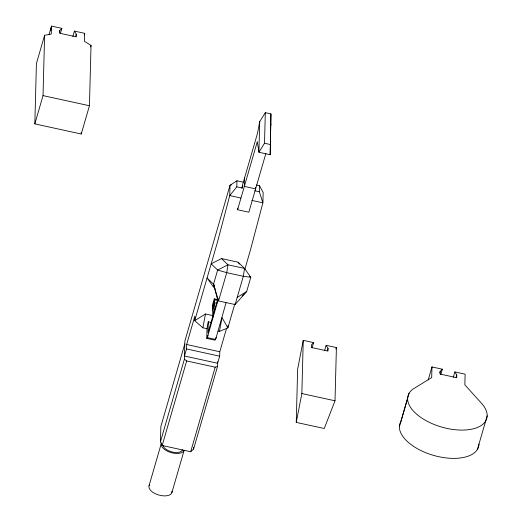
<?xml version="1.0" encoding="UTF-8"?>
<svg xmlns="http://www.w3.org/2000/svg" width="522" height="522" viewBox="0 0 522 522"><rect width="100%" height="100%" fill="white"/><g stroke="black" fill="none" stroke-linecap="round" stroke-linejoin="round"><path stroke-width="0.78" d="M72.845 36.442L74.392 31.092L84.675 33.336L84.466 41.323L91.024 45.427L89.445 105.744L81.249 134.023L34.83 123.89L36.409 63.573L44.605 35.294L51.306 34.08L51.515 26.1L61.877 28.364L60.33 33.715M34.83 123.89L43.026 95.611L44.605 35.294M61.877 28.364L59.736 30.57L59.665 33.232L76.245 36.847L76.316 34.191L74.392 31.092M81.249 134.023L81.295 132.392M217.667 361.642L217.537 366.444L193.61 449.018L190.687 451.732L162.172 445.507L160.456 441.782L160.854 426.526L184.781 343.952M160.456 441.782L184.383 359.208L184.86 341.114L230.006 185.297L236.949 180.801L243.174 182.158M226.652 328.057L219.788 351.75L219.671 356.18L217.622 363.253L184.468 356.017L186.517 348.944L186.628 344.513L194.823 316.234L194.706 320.665L202.862 327.796L207.006 328.703L206.751 338.4L215.038 340.207L216.232 337.297M193.61 449.018L193.655 447.413M211.064 322.4L208.304 321.8L208.017 332.827L217.831 298.943M212.715 318.087L212.715 306.975L214.803 299.765L214.242 298.884L212.304 305.566L212.715 306.975M229.732 195.763L230.006 185.297L231.546 184.821M227.925 325.689L227.866 327.907L219.436 331.418L218.059 331.118M212.565 315.542L205.459 313.996L194.706 320.665L217.328 242.619L229.739 195.587L236.792 186.83L236.949 180.801M244.557 177.976L244.335 186.406L255.61 188.866L255.649 187.333M259.708 121.652L258.912 152.254L270.181 154.714L270.951 113.881L265.313 112.654L259.708 121.652L257.548 133.156L242.508 185.049L242.43 188.064L236.792 186.83M244.779 269.548L250.482 249.855L262.892 202.823L259.343 191.757L259.499 185.721L256.387 185.042M265.913 153.318L248.85 212.193L237.575 209.733L257.326 141.586L258.912 152.254L264.51 143.25L265.313 112.654M270.181 154.714L270.951 113.881M324.573 350.686L326.126 345.336L336.403 347.574L335.013 400.798L324.247 428.51L296.248 422.402L297.644 369.184L303.249 340.337L313.611 342.602L312.058 347.952M296.248 422.402L301.853 393.555L303.249 340.337M326.126 345.336L328.044 348.428L327.979 351.091L311.399 347.469L311.471 344.807L313.611 342.602M428.203 379.938L431.968 366.946L442.33 369.204L440.19 371.416L440.118 374.078L456.698 377.693L456.763 375.031L454.845 371.938L453.292 377.289M213.544 314.883L214.803 299.765L217.818 300.418M249.712 276.262L250.788 277.299L243.317 276.275L226.737 272.66L217.635 270.063L211.182 263.825L221.517 258.566L238.097 262.188L244.55 268.419L250.788 277.299L246.691 291.439L235.122 304.554L218.542 300.94L217.726 300.15L217.974 298.577M202.862 327.796L205.459 313.996M207.006 328.703L208.304 321.8M219.436 331.418L222.033 317.611L227.866 327.907L234.841 303.837M270.696 125.645L270.983 124.112M50.608 30.778L51.515 26.1L49.081 34.504M431.661 368.506L431.968 366.946L431.687 377.589L413.209 388.929A40.99 20.782 16.2 0 0 446.806 428.379A40.99 20.782 16.2 0 0 482.119 403.982L464.848 384.825L465.122 374.183L454.845 371.938M237.575 209.733L237.895 208.141M241.875 188.233L242.352 185.845M217.987 300.183L207.332 337.61L206.751 338.4M226.052 302.773L215.619 339.417L207.332 337.61L207.945 335.489M59.293 32.096L59.736 30.57M75.651 36.481L76.316 34.191M84.231 34.863L84.675 33.336M90.58 46.954L91.024 45.427M149.051 485.747L161.344 443.328M162.172 445.507L186.674 360.956L184.383 359.208M217.726 300.15L213.537 284.203L217.635 270.063L227.97 264.804L244.55 268.419L243.317 276.275L235.122 304.554M212.637 310.075L214.725 302.864L216.982 303.36M171.862 492.677L184.155 450.258A11.921 6.049 16.2 0 1 170.42 452.404A11.921 6.049 16.2 0 1 161.487 442.976M190.687 451.732L215.188 367.181L217.537 366.444M327.379 350.719L328.044 348.428M409.091 393.197L400.903 421.469A40.99 20.782 16.2 0 0 433.423 455.347A40.99 20.782 16.2 0 0 478.974 444.065M399.395 426.683L407.591 398.403M439.746 372.943L440.19 371.416M440.777 374.555L442.33 369.204M456.097 377.328L456.763 375.031M477.467 449.279L487.17 415.793M335.822 349.074L336.403 347.574M242.188 295.922L246.691 291.439L237.171 297.488M264.51 143.25L270.148 144.483M43.026 95.611L89.445 105.744M254.729 190.745L259.343 191.757M229.739 195.587L240.792 198.001M251.845 200.415L262.892 202.823L263.166 192.54L259.499 185.721M214.242 298.884L218.007 299.706M186.628 344.513L219.788 351.75M186.517 348.944L219.671 356.18M186.674 360.956L215.188 367.181M301.853 393.555L335.013 400.798M221.517 258.566L227.97 264.804L226.737 272.66L218.542 300.94L213.537 284.203L207.084 277.965L213.322 286.846L215.012 288.477M238.097 262.188L239.435 264.086M213.537 284.203L214.431 285.469M182.511 449.762A10.205 5.174 16.2 0 1 172.612 452.091A10.205 5.174 16.2 0 1 162.949 445.488M171.999 491.143A11.921 6.049 16.2 0 1 158.845 495.039A11.921 6.049 16.2 0 1 149.625 484.736"/></g></svg>
